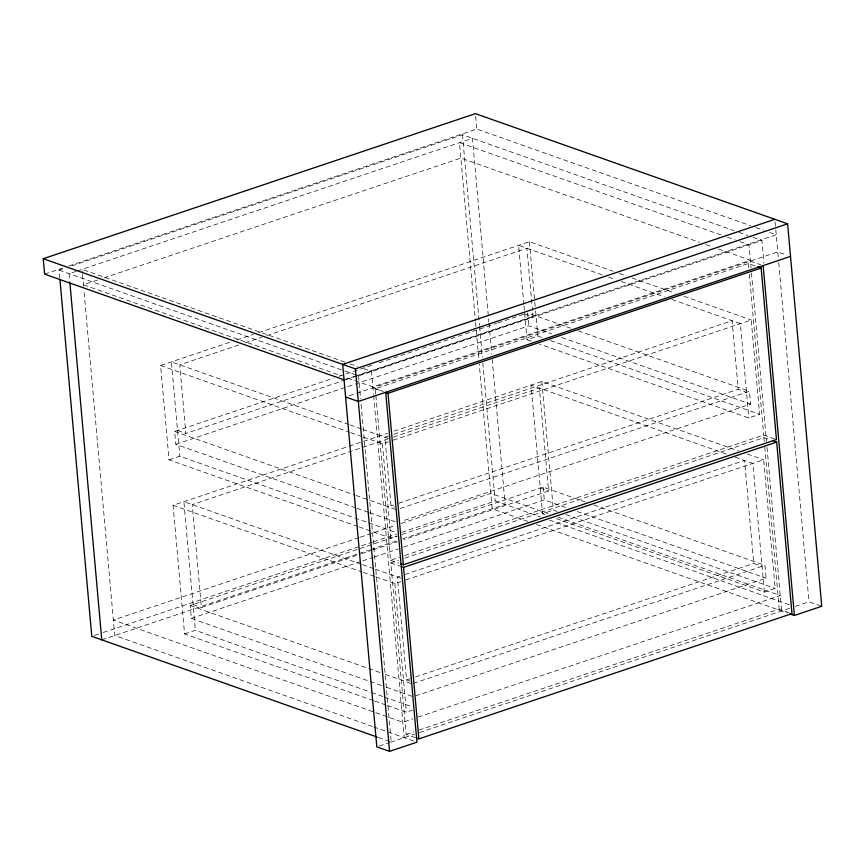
<?xml version="1.0" encoding="UTF-8"?>
<svg xmlns="http://www.w3.org/2000/svg" width="865" height="865" viewBox="0 0 865 865"><rect width="100%" height="100%" fill="white"/><g stroke="black" fill="none" stroke-linecap="round" stroke-linejoin="round"><path stroke-width="0.65" stroke-dasharray="4.33 3.24" d="M44.623 274.14L62.529 268.128M68.919 265.988L476.81 129.069L750.755 225.765M59.826 278.216L59.112 270.161L65.513 268.02M71.914 265.869L462.483 134.767L733.985 230.598M76.163 271.318L69.092 273.686L69.806 281.731M77.342 270.918L472.463 138.292L488.866 322.05M97.507 280.044L83.429 284.769L341.145 375.734M103.908 277.903L460.872 158.079L699.536 242.319M357.872 526.493L169.032 459.845L160.609 365.506L231.625 341.675M236.751 339.956L253.402 334.366M258.527 332.647L529.402 241.713L613.058 271.242M238.664 345.038L179.736 364.825L185.856 433.43L344.713 380.103M245.065 342.886L261.727 337.296M266.853 335.577L526.915 248.277L532.44 310.157M355.775 507.842L175.8 444.318L174.654 431.451L333.23 378.232M338.961 376.307L374.145 364.489M379.259 362.781L496.542 323.413M497.818 322.98L526.32 313.411M344.054 379.832L354.282 376.394M355.569 375.961L776.24 234.761L769.872 232.512M346 379.67L533.045 316.882L532.559 311.508M59.112 270.161L358.543 375.853L761.914 240.448L763.946 263.252M175.8 444.318L528.753 325.846L551.567 333.901M349.319 395.727L777.776 251.91L787.042 255.186M375.756 394.137L375.269 388.785L748.387 263.533L755.35 265.998M169.032 459.845L179.833 456.212L367.409 522.428M524.006 305.875L527.023 339.675L537.825 336.053L541.631 337.393M373.41 700.585L184.569 633.926L173.087 505.29L347.871 446.621M349.157 446.189L387.585 433.289M393.997 431.138L541.879 381.497L738.332 450.838M388.742 435.938L384.893 437.236L391.023 505.841L394.581 507.095M393.867 434.219L732.082 320.699L738.202 389.304L746.527 392.234M388.223 438.804L192.203 504.598L201.394 607.511L360.251 554.184M393.348 437.085L539.392 388.061L548.572 490.974L403.814 539.565M363.397 437.085L382.406 443.799L388.407 441.777M393.218 440.166L751.209 320.007L759.621 414.335L748.82 417.957L539.695 344.151M391.023 505.841L393.586 504.976M398.711 503.257L738.202 389.304M400.29 508.458L749.404 391.272L750.55 404.128L401.436 521.314M359.018 537.619L113.358 620.075L402.809 722.243L413.048 718.804M360.294 537.187L396.116 525.163M401.241 523.444L490.801 493.385L547.923 513.54M94.35 635.483L102.038 632.899M103.313 632.466L372.231 542.204M373.507 541.771L396.559 534.04M401.684 532.321L495.158 500.943L540.69 517.011M359.148 526.947L390.829 538.127L396.83 536.116M381.454 685.502L191.338 618.399L190.192 605.543L397.359 535.997M401.901 534.473L543.144 487.071L584.967 501.83M101.767 639.862L357.883 553.892M359.116 553.481L369.409 550.032M370.631 549.621L396.3 541.003M402.614 538.884L505.138 504.468L492.217 359.602M361.527 553.751L371.777 550.313M373.064 549.88L397.403 541.717M191.338 618.399L361.419 561.309M362.695 560.888L372.934 557.449M374.21 557.017L398.506 548.864M403.62 547.145L544.29 499.927L567.105 507.982M375.875 395.478L390.58 560.293L399.522 557.287M404.636 555.579L763.698 435.052L776.456 439.55M415.395 737.65L406.118 734.374L390.807 562.866L398.473 560.293M404.863 558.152L763.925 437.625L769.72 439.669M184.569 633.926L195.371 630.304L370.274 692.032M726.265 454.017L531.078 385.13L542.56 513.756L553.362 510.134L557.157 511.475M399.933 576.155L397.37 577.02L406.561 679.922L410.118 681.177M405.058 574.436L744.56 460.472L753.739 563.385L762.054 566.316M375.875 576.869L394.883 583.583L400.884 581.561M405.685 579.95L763.676 459.78L775.159 588.416L764.357 592.049L555.233 518.232M406.561 679.922L410.399 678.636M415.524 676.917L753.739 563.385M413.275 683.393L764.941 565.353L766.087 578.22L415.697 695.828M387.358 705.505L406.366 712.209L412.367 710.197M418.163 717.085L780.252 595.542L558.087 517.129M406.118 734.374L413.784 731.801M418.898 730.082L779.235 609.133L790.826 613.22M379.303 746.03L389.261 742.689M390.504 742.267L414.421 734.234M419.536 732.525L789.875 608.214M795.313 606.387L808.991 601.791L821.75 606.289M755.848 227.56L763.503 230.263M739.056 232.382L747.944 235.518M753.026 237.313L761.914 240.448M721.01 234.945L459.499 142.638L475.415 321.034M727.368 237.183L734.98 239.875M740.062 241.67L748.949 244.806L751.004 267.826M705.894 244.557L712.241 246.795M718.588 249.034L750.323 260.235L372.88 386.936L346.227 377.529M750.398 261.1L760.832 264.776M619.394 273.481L625.73 275.719M632.066 277.957L675.154 293.159M684.031 296.295L751.209 320.007M602.245 274.875L518.6 245.346L523.887 304.534M608.592 277.103L614.929 279.341M621.265 281.579L664.352 296.792M671.954 299.474L740.397 323.629L748.82 417.957M570.695 328.192L527.607 312.979L528.753 325.846M578.307 330.873L749.404 391.272M524.72 313.952L533.045 316.882M561.709 337.48L750.55 404.128M550.497 340.518L759.621 414.335M527.023 339.675L532.094 341.47M747.209 453.974L763.676 459.791M735.131 457.153L752.874 463.413L764.357 592.049M344.843 362.089L82.056 269.339L82.413 273.362M349.925 363.884L357.537 366.565M363.884 368.814L371.507 371.496L373.561 394.516M372.956 387.79L383.39 391.477M375.269 388.785L382.233 391.239M593.833 504.965L764.941 565.353M540.257 488.033L548.572 490.974M348.854 424.51L171.411 361.884L179.833 456.212M350.12 424.964L361.527 428.986M362.792 429.429L388.461 438.49M577.247 511.561L766.087 578.22M160.609 365.506L349.46 432.165M350.725 432.608L362.132 436.641M566.034 514.61L775.159 588.416M542.56 513.756L545.091 514.653M549.578 520.146L789.507 604.84M527.726 521.368L492.174 508.815L479.242 363.96M536.614 524.504L787.42 613.026M177.541 430.489L185.856 433.43M174.654 431.451L354.628 494.975M355.893 495.429L396.451 509.745M357.05 508.285L368.458 512.318M369.723 512.761L397.608 522.601M368.685 522.871L396.559 532.71M390.58 560.293L398.7 563.158M390.807 562.866L400.084 566.143M361.332 564.294L183.888 501.668L195.371 630.304M362.597 564.737L374.004 568.77M375.269 569.213L400.938 578.274M173.087 505.29L361.927 571.949M363.203 572.392L374.61 576.425M193.068 604.57L201.394 607.511M190.192 605.543L380.308 672.646M385.379 674.43L411.989 683.826M386.525 687.297L413.135 696.693M371.539 692.476L382.946 696.509M384.211 696.952L412.097 706.791M374.675 701.028L386.082 705.051M372.447 726.47L114.742 635.515L83.851 289.451M373.712 726.924L415.784 741.77M378.524 737.542L391.218 742.029L360.694 399.998M775.094 221.894L775.678 228.447M775.797 229.755L778.608 261.327M778.727 262.679L808.991 601.791M751.458 272.972L766.487 441.42M767.017 447.346L781.625 610.982M748.387 263.533L748.755 267.555M749.35 274.259L763.698 435.052M763.925 437.625L764.282 441.637M764.768 447L779.235 609.133M529.402 241.713L535.457 309.475M535.576 310.805L537.825 336.053M541.879 381.497L553.362 510.134M543.144 487.071L544.29 499.927M475.664 116.213L476.81 129.069M488.985 323.391L491.731 354.239M462.483 134.767L479.48 325.229M479.599 326.57L482.356 357.418M482.832 362.792L495.158 500.943M475.534 322.375L476.139 329.078M476.258 330.419L478.767 358.586M382.406 443.799L390.829 538.127M394.883 583.583L406.366 712.209M373.658 395.64L404.182 737.672M358.543 375.853L360.575 398.657M82.521 274.475L83.732 288.11"/><path stroke-width="1.3" d="M344.054 379.832L44.623 274.14L43.25 258.711L475.436 113.639L787.615 223.819L821.75 606.289L794.384 615.48L789.745 613.847M774.867 219.321L342.681 364.392L376.816 746.863L389.564 751.361L416.941 742.181L385.714 392.288M43.25 258.711L355.429 368.89L787.615 223.819M790.524 256.408L358.337 401.479L345.589 396.981M385.704 392.461L388.028 393.283L761.146 268.042L776.456 439.55L403.339 564.791L401.014 563.98M401.241 566.553L403.566 567.364L776.684 442.123L791.983 613.631L418.865 738.883L416.552 738.061M757.664 266.809L761.146 268.042M773.202 440.891L776.684 442.123M377.259 737.099L91.787 636.337L59.944 279.557M763.157 265.598L794.384 615.48M388.028 393.283L403.339 564.791M403.566 567.364L418.865 738.883M355.429 368.89L389.564 751.361M69.924 283.071L101.767 639.862"/></g></svg>
